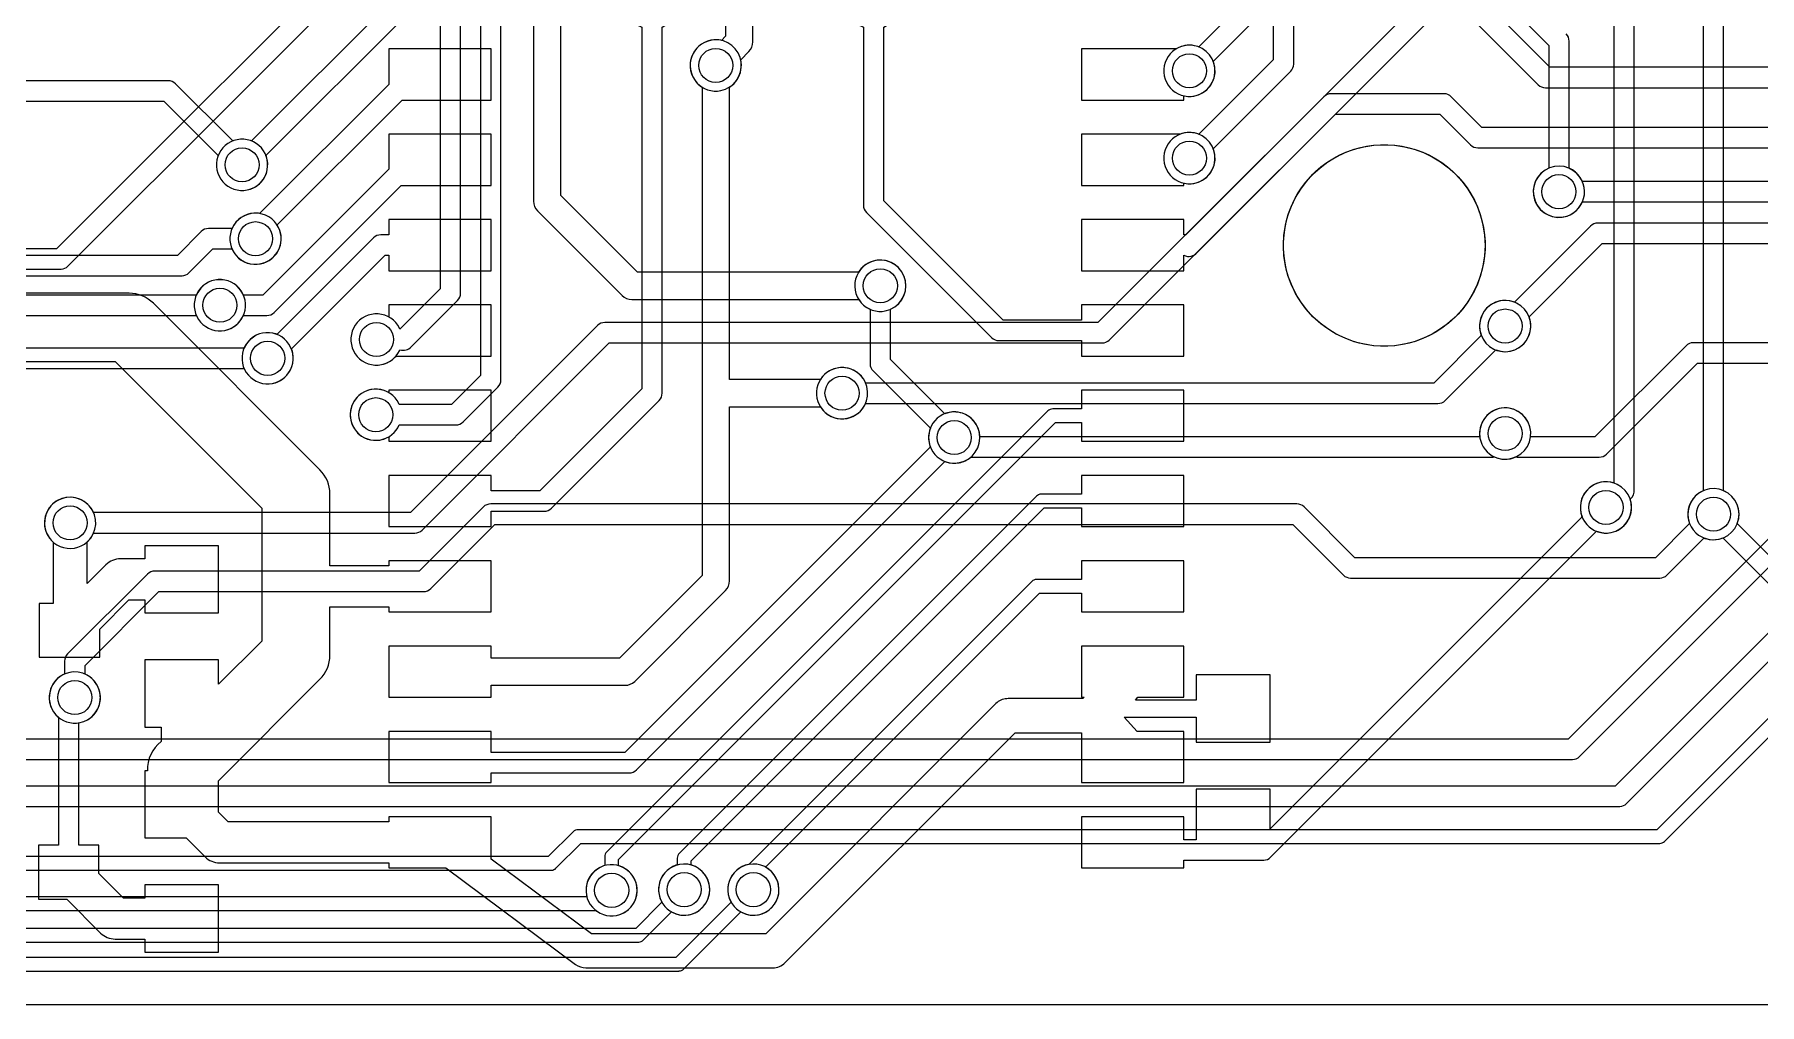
# Model space of a CAD drawing. Header units: millimetres. Extents: x 0 to 80, y 0 to 53.6.
# Drawn here: x 26.61 to 52.29, y 0 to 14.44 of the extents above; entities that cross this region are included whole.
import ezdxf

# ---------------------------------------------------------------- set-up
doc = ezdxf.new("R2010")
doc.units = ezdxf.units.MM

msp = doc.modelspace()

# ---------------------------------------------------------------- linework, layer by layer
at = {"layer": '16_copper'}
for points in [[(36.897, 32.816), (36.897, 14.414), (36.834, 14.352), (36.824, 14.354), (36.775, 14.361), (36.725, 14.361), (36.676, 14.354), (36.627, 14.342), (36.581, 14.322), (36.538, 14.297), (36.498, 14.267), (36.463, 14.232), (36.433, 14.192), (36.408, 14.149), (36.388, 14.103), (36.376, 14.054), (36.369, 14.005), (36.369, 13.955), (36.376, 13.906), (36.388, 13.857), (36.408, 13.811), (36.433, 13.768), (36.463, 13.728), (36.498, 13.693), (36.538, 13.663), (36.581, 13.638), (36.627, 13.618), (36.676, 13.606), (36.725, 13.599), (36.775, 13.599), (36.824, 13.606, 0.422138), (37.122, 14.064), (37.244, 14.186, 0.198912), (37.303, 14.33), (37.303, 32.9, 0.198912)], [(33.248, 27.227), (33.248, 9.363), (32.817, 8.932), (32.039, 8.932), (32.032, 8.949), (32.007, 8.992), (31.977, 9.032), (31.942, 9.067), (31.902, 9.097), (31.859, 9.122), (31.813, 9.142), (31.764, 9.154), (31.715, 9.161), (31.665, 9.161), (31.616, 9.154), (31.567, 9.142), (31.521, 9.122), (31.478, 9.097), (31.438, 9.067), (31.403, 9.032), (31.373, 8.992), (31.348, 8.949), (31.328, 8.903), (31.316, 8.854), (31.309, 8.805), (31.309, 8.755), (31.316, 8.706), (31.328, 8.657), (31.348, 8.611), (31.373, 8.568), (31.403, 8.528), (31.438, 8.493), (31.478, 8.463), (31.521, 8.438), (31.567, 8.418), (31.616, 8.406), (31.665, 8.399), (31.715, 8.399), (31.764, 8.406, 0.245515), (32.039, 8.628), (32.88, 8.628, 0.198912), (32.988, 8.672), (33.508, 9.192, 0.198912), (33.552, 9.3), (33.552, 27.29, 0.198912)], [(34.037, 27.326), (34.037, 11.96, 0.198912), (34.096, 11.816), (35.356, 10.556, 0.198912), (35.5, 10.497), (38.877, 10.497), (38.883, 10.488), (38.913, 10.448), (38.948, 10.413), (38.988, 10.383), (39.031, 10.358), (39.077, 10.338), (39.126, 10.326), (39.175, 10.319), (39.225, 10.319), (39.274, 10.326, 1), (39.126, 11.074), (39.077, 11.062, 0.172036), (38.877, 10.903), (35.584, 10.903), (34.443, 12.044), (34.443, 27.41, 0.198912)], [(32.648, 26.937), (32.648, 10.653), (32.049, 10.054), (32.042, 10.069), (32.017, 10.112), (31.987, 10.152), (31.952, 10.187), (31.912, 10.217), (31.869, 10.242), (31.823, 10.262), (31.774, 10.274), (31.725, 10.281), (31.675, 10.281), (31.626, 10.274), (31.577, 10.262), (31.531, 10.242), (31.488, 10.217), (31.448, 10.187), (31.413, 10.152), (31.383, 10.112), (31.358, 10.069), (31.338, 10.023), (31.326, 9.974), (31.319, 9.925), (31.319, 9.875), (31.326, 9.826), (31.338, 9.777), (31.358, 9.731), (31.383, 9.688), (31.413, 9.648), (31.448, 9.613), (31.488, 9.583), (31.531, 9.558), (31.577, 9.538), (31.626, 9.526), (31.675, 9.519), (31.725, 9.519), (31.774, 9.526, 0.233167), (32.042, 9.731), (32.049, 9.748, 0.299673), (32.218, 9.792), (32.908, 10.482, 0.198912), (32.952, 10.59), (32.952, 27, 0.198912)], [(45.048, 25.8), (45.048, 14.063), (43.939, 12.955), (43.923, 12.962), (43.874, 12.974), (43.825, 12.981), (43.775, 12.981), (43.726, 12.974), (43.677, 12.962), (43.631, 12.942), (43.588, 12.917), (43.548, 12.887), (43.513, 12.852), (43.483, 12.812), (43.458, 12.769), (43.438, 12.723), (43.426, 12.674), (43.419, 12.625), (43.419, 12.575), (43.426, 12.526), (43.438, 12.477), (43.458, 12.431), (43.483, 12.388), (43.513, 12.348), (43.548, 12.313), (43.588, 12.283), (43.631, 12.258), (43.677, 12.238), (43.726, 12.226), (43.775, 12.219), (43.825, 12.219), (43.874, 12.226, 0.467246), (44.155, 12.739), (45.308, 13.892, 0.198912), (45.352, 14), (45.352, 25.737)], [(51.448, 15.837), (51.448, 7.649, 0.403278), (51.245, 7.161), (50.737, 6.652), (46.263, 6.652), (45.508, 7.408, 0.198912), (45.4, 7.452), (33.4, 7.452, 0.198912), (33.292, 7.408), (32.337, 6.452), (28.4, 6.452, 0.198912), (28.292, 6.408), (27.102, 5.218, 0.198912), (27.058, 5.11), (27.058, 4.919), (27.041, 4.912), (26.998, 4.887), (26.958, 4.857), (26.923, 4.822), (26.893, 4.782), (26.868, 4.739), (26.848, 4.693), (26.836, 4.644), (26.829, 4.595), (26.829, 4.545), (26.836, 4.496), (26.848, 4.447), (26.868, 4.401), (26.893, 4.358), (26.923, 4.318), (26.958, 4.283), (26.998, 4.253), (27.041, 4.228), (27.087, 4.208), (27.136, 4.196), (27.185, 4.189), (27.235, 4.189), (27.284, 4.196, 0.734415), (27.362, 4.919), (27.362, 5.047), (28.463, 6.148), (32.4, 6.148, 0.198912), (32.508, 6.192), (33.463, 7.148), (45.337, 7.148), (46.092, 6.392, 0.198912), (46.2, 6.348), (50.8, 6.348, 0.198912), (50.908, 6.392), (51.461, 6.945, 0.981434), (51.752, 7.649), (51.752, 15.9, 0.198912)], [(47.732, 15.692), (49.148, 14.277), (49.148, 12.449, 0.958767), (49.423, 11.738), (49.469, 11.758, 0.63815), (49.452, 12.449), (49.452, 14.34, 0.198912), (49.408, 14.448)], [(50.115, 15.627), (50.115, 7.764), (50.074, 7.774), (50.025, 7.781), (49.975, 7.781), (49.926, 7.774), (49.877, 7.762), (49.831, 7.742), (49.788, 7.717), (49.748, 7.687), (49.713, 7.652), (49.683, 7.612), (49.658, 7.569), (49.638, 7.523), (49.626, 7.474), (49.619, 7.425), (49.619, 7.375), (49.626, 7.326), (49.638, 7.277), (49.658, 7.231), (49.683, 7.188), (49.713, 7.148), (49.748, 7.113), (49.788, 7.083), (49.831, 7.058), (49.877, 7.038), (49.926, 7.026), (49.975, 7.019), (50.025, 7.019), (50.074, 7.026, 0.414214), (50.374, 7.474), (50.362, 7.523, 0.25285), (50.419, 7.667), (50.419, 15.69, 0.198912)], [(47.428, 15.143), (42.437, 10.152), (35.1, 10.152, 0.198912), (34.992, 10.108), (32.207, 7.322), (27.489, 7.322, 0.958767), (26.778, 7.047), (26.798, 7.001, 0.63815), (27.489, 7.018), (32.27, 7.018, 0.198912), (32.378, 7.062), (35.163, 9.848), (42.5, 9.848, 0.198912), (42.608, 9.892), (47.688, 14.972, 0.198912)], [(44.438, 14.753), (43.939, 14.255), (43.923, 14.262), (43.874, 14.274), (43.825, 14.281), (43.775, 14.281), (43.726, 14.274), (43.677, 14.262), (43.631, 14.242), (43.588, 14.217), (43.548, 14.187), (43.513, 14.152), (43.483, 14.112), (43.458, 14.069), (43.438, 14.023), (43.426, 13.974), (43.419, 13.925), (43.419, 13.875), (43.426, 13.826), (43.438, 13.777), (43.458, 13.731), (43.483, 13.688), (43.513, 13.648), (43.548, 13.613), (43.588, 13.583), (43.631, 13.558), (43.677, 13.538), (43.726, 13.526), (43.775, 13.519), (43.825, 13.519), (43.874, 13.526, 0.467246), (44.155, 14.039), (44.698, 14.582, 0.198912)], [(18.963, 13.448), (28.537, 13.448), (29.345, 12.639), (29.338, 12.623), (29.326, 12.574), (29.319, 12.525), (29.319, 12.475), (29.326, 12.426), (29.338, 12.377), (29.358, 12.331), (29.383, 12.288), (29.413, 12.248), (29.448, 12.213), (29.488, 12.183), (29.531, 12.158), (29.577, 12.138), (29.626, 12.126), (29.675, 12.119), (29.725, 12.119), (29.774, 12.126, 1), (29.626, 12.874), (29.577, 12.862), (29.561, 12.855), (28.708, 13.708, 0.198912), (28.6, 13.752), (18.9, 13.752, 0.198912)], [(60.298, 12.142), (50.758, 2.602), (34.7, 2.602, 0.198912), (34.628, 2.572), (34.258, 2.202), (16.142, 2.202)], [(16.1, 1.998), (34.3, 1.998), (34.306, 1.999, 0.182645), (34.372, 2.028), (34.742, 2.398), (50.8, 2.398, 0.198912), (50.872, 2.428), (60.472, 12.028, 0.198912)], [(23.51, 3.648), (49.5, 3.648, 0.198912), (49.608, 3.692), (57.408, 11.492, 0.198912)], [(17.77, 10.258), (29.021, 10.258), (29.028, 10.241), (29.053, 10.198), (29.083, 10.158), (29.118, 10.123), (29.158, 10.093), (29.201, 10.068), (29.247, 10.048), (29.296, 10.036), (29.345, 10.029), (29.395, 10.029), (29.444, 10.036, 1), (29.296, 10.784), (29.247, 10.772, 0.21108), (29.021, 10.562), (17.833, 10.562)], [(17.78, 9.468), (29.731, 9.468), (29.738, 9.451), (29.763, 9.408), (29.793, 9.368), (29.828, 9.333), (29.868, 9.303), (29.911, 9.278), (29.957, 9.258), (30.006, 9.246), (30.055, 9.239), (30.105, 9.239), (30.154, 9.246, 1), (30.006, 9.994), (29.957, 9.982, 0.21108), (29.731, 9.772), (17.843, 9.772)], [(16.13, 0.929), (35.6, 0.929), (35.607, 0.929, 0.182645), (35.672, 0.958), (36.092, 1.378, 0.963877), (36.492, 2.027), (36.449, 2.052, 0.738511), (35.948, 1.522), (35.558, 1.132), (16.172, 1.132)]]:
    msp.add_lwpolyline(points, format="xyb", dxfattribs=at)
for points in [[(50.206, 2.948, 0.189183), (50.308, 2.992), (58.04, 10.724, 0.198912), (58.084, 10.832), (58.084, 18.928, 0.198912), (58.04, 19.036), (57.435, 19.641, 0.958766), (56.738, 19.949), (56.718, 19.903, 0.638153), (57.219, 19.425), (57.78, 18.865), (57.78, 10.895), (50.137, 3.252), (22.863, 3.252), (20.591, 5.524, 0.990519), (20.013, 6.022), (19.983, 5.982, 0.595348), (20.295, 5.389), (22.692, 2.992, 0.198912), (22.8, 2.948), (50.2, 2.948)], [(28.806, 10.848, 0.189183), (28.908, 10.892), (29.263, 11.248), (29.551, 11.248, 0.958767), (30.262, 11.523), (30.242, 11.569, 0.63815), (29.551, 11.552), (29.2, 11.552, 0.198912), (29.092, 11.508), (28.737, 11.152), (18.063, 11.152), (17.208, 12.008, 0.198912), (17.1, 12.052), (16.849, 12.052, 0.958767), (16.138, 11.777), (16.158, 11.731, 0.63815), (16.849, 11.748), (17.037, 11.748), (17.892, 10.892, 0.198912), (18, 10.848), (28.8, 10.848)], [(38.704, 8.726, 0.245515), (38.979, 8.948), (47.5, 8.948, 0.198912), (47.608, 8.992), (48.361, 9.745, 0.958766), (48.669, 10.442), (48.623, 10.462, 0.638153), (48.145, 9.961), (47.437, 9.252), (38.979, 9.252), (38.972, 9.269), (38.947, 9.312), (38.917, 9.352), (38.882, 9.387), (38.842, 9.417), (38.799, 9.442), (38.753, 9.462), (38.704, 9.474), (38.655, 9.481), (38.605, 9.481), (38.556, 9.474), (38.507, 9.462), (38.461, 9.442), (38.418, 9.417), (38.378, 9.387), (38.343, 9.352), (38.313, 9.312), (38.288, 9.269), (38.268, 9.223), (38.256, 9.174), (38.249, 9.125), (38.249, 9.075), (38.256, 9.026), (38.268, 8.977), (38.288, 8.931), (38.313, 8.888), (38.343, 8.848), (38.378, 8.813), (38.418, 8.783), (38.461, 8.758), (38.507, 8.738), (38.556, 8.726), (38.605, 8.719), (38.655, 8.719)], [(40.374, 8.065, 0.126263), (40.545, 8.148), (48.3, 8.148, 0.068716), (48.341, 8.153), (48.377, 8.138, 1), (48.623, 8.862), (48.574, 8.874, 0.511872), (48.122, 8.452), (40.681, 8.452), (40.681, 8.465), (40.674, 8.514), (40.662, 8.562), (40.642, 8.608), (40.617, 8.652), (40.587, 8.691), (40.552, 8.727), (40.512, 8.757), (40.469, 8.782), (40.423, 8.801), (40.374, 8.814), (40.325, 8.821), (40.275, 8.821), (40.226, 8.814), (40.177, 8.801), (40.131, 8.782), (40.088, 8.757), (40.048, 8.727), (40.013, 8.691), (39.983, 8.652), (39.958, 8.608), (39.938, 8.562), (39.926, 8.514), (39.919, 8.465), (39.919, 8.415), (39.926, 8.365), (39.938, 8.317), (39.958, 8.271), (39.983, 8.227), (40.013, 8.188), (40.048, 8.153), (40.088, 8.122), (40.131, 8.097), (40.177, 8.078), (40.226, 8.065), (40.275, 8.059), (40.325, 8.059)], [(35.274, 1.326, 1), (35.126, 2.074), (35.077, 2.062, 0.395006), (34.832, 1.602), (16.242, 1.602), (13.152, 4.692, 0.198912), (13.08, 4.722), (8.95, 4.722), (8.95, 5.45), (7.95, 5.45), (7.95, 4.35), (8.95, 4.35), (8.95, 4.518), (13.038, 4.518), (16.128, 1.428, 0.198912), (16.2, 1.398), (34.967, 1.398), (34.988, 1.383), (35.031, 1.358), (35.077, 1.338), (35.126, 1.326), (35.175, 1.319), (35.225, 1.319)], [(36.206, 0.499, 0.182645), (36.272, 0.528), (37.122, 1.378, 0.963877), (37.522, 2.027), (37.479, 2.052, 0.738511), (36.978, 1.522), (36.158, 0.702), (16.042, 0.702), (12.802, 3.942, 0.198912), (12.73, 3.972), (10.38, 3.972, 0.198912), (10.308, 3.942), (8.816, 2.45), (7.95, 2.45), (7.95, 1.35), (8.95, 1.35), (8.95, 2.296), (10.422, 3.768), (12.688, 3.768), (15.928, 0.528, 0.198912), (16, 0.498), (36.2, 0.498)]]:
    msp.add_lwpolyline(points, format="xyb", close=True, dxfattribs=at)
msp.add_lwpolyline([(57.148, 11.663), (49.437, 3.952), (23.573, 3.952)], dxfattribs=at)
at = {"layer": '1_copper'}
msp.add_lwpolyline([(60, 13.952), (49.163, 13.952), (45.852, 17.263)], dxfattribs=at)
for points in [[(45.592, 17.092), (48.992, 13.692, 0.198912), (49.1, 13.648), (59.937, 13.648)], [(18.6, 10.948), (27, 10.948), (27.006, 10.948, 0.189183), (27.108, 10.992), (32.12, 16.004), (33.406, 16.004), (33.406, 16.766), (31.882, 16.766), (31.882, 16.197), (26.937, 11.252), (18.663, 11.252)], [(31.882, 14.897), (29.839, 12.855), (29.823, 12.862), (29.774, 12.874), (29.725, 12.881), (29.675, 12.881), (29.626, 12.874), (29.577, 12.862), (29.531, 12.842), (29.488, 12.817), (29.448, 12.787), (29.413, 12.752), (29.383, 12.712), (29.358, 12.669), (29.338, 12.623), (29.326, 12.574), (29.319, 12.525), (29.319, 12.475), (29.326, 12.426), (29.338, 12.377), (29.358, 12.331), (29.383, 12.288), (29.413, 12.248), (29.448, 12.213), (29.488, 12.183), (29.531, 12.158), (29.577, 12.138), (29.626, 12.126), (29.675, 12.119), (29.725, 12.119), (29.774, 12.126, 0.467246), (30.055, 12.639), (32.15, 14.734)], [(58.313, 12.252), (49.649, 12.252, 0.958767), (48.938, 11.977), (48.958, 11.931, 0.63815), (49.649, 11.948), (58.376, 11.948, 0.188148)], [(58.341, 11.632), (49.88, 11.632, 0.198912), (49.772, 11.588), (48.639, 10.455, 0.958766), (48.331, 9.758), (48.377, 9.738, 0.638153), (48.855, 10.239), (49.943, 11.328), (58.341, 11.328, 0.403278)], [(22.6, 9.572), (27.81, 9.572), (29.992, 7.39), (29.992, 5.41), (29.35, 4.768), (29.35, 5.13), (28.25, 5.13), (28.25, 4.13), (28.495, 4.13), (28.495, 3.914, 0.248739), (28.293, 3.48), (28.25, 3.48), (28.25, 2.48), (28.869, 2.48), (29.149, 2.199, 0.198912), (29.365, 2.11), (31.882, 2.11), (31.882, 2.034), (32.73, 2.034), (34.663, 0.596, 0.161261), (34.815, 0.546), (37.6, 0.546, 0.198912), (37.78, 0.62), (41.205, 4.046), (42.194, 4.046), (42.194, 3.304), (43.718, 3.304), (43.718, 4.066), (43.023, 4.066), (42.83, 4.279), (43.9, 4.279), (43.9, 3.906), (45, 3.906), (45, 4.906), (43.9, 4.906), (43.9, 4.533), (42.998, 4.533), (43.033, 4.574), (43.718, 4.574), (43.718, 5.336), (42.194, 5.336), (42.194, 4.574), (42.233, 4.574), (42.216, 4.554), (41.1, 4.554), (41.081, 4.552, 0.179039), (40.92, 4.48), (37.495, 1.054), (34.899, 1.054), (33.406, 2.165), (33.406, 2.796), (31.882, 2.796), (31.882, 2.72), (29.491, 2.72), (29.35, 2.861), (29.35, 3.332), (30.859, 4.841, 0.198912), (31.008, 5.2), (31.008, 5.92), (31.882, 5.92), (31.882, 5.844), (33.406, 5.844), (33.406, 6.606), (31.882, 6.606), (31.882, 6.53), (31.008, 6.53), (31.008, 7.6, 0.198912), (30.859, 7.959), (28.379, 10.439, 0.198912), (28.02, 10.588), (22.756, 10.588)], [(53.751, 9.852), (51.3, 9.852, 0.198912), (51.192, 9.808), (49.837, 8.452), (48.878, 8.452, 0.965074), (48.126, 8.574), (48.119, 8.525, 0.534511), (48.623, 8.138), (48.659, 8.154, 0.067899), (48.7, 8.148), (49.9, 8.148, 0.198912), (50.008, 8.192), (51.363, 9.548), (53.751, 9.548, 0.403278)]]:
    msp.add_lwpolyline(points, format="xyb", dxfattribs=at)
for points in [[(33.406, 7.343), (34.195, 7.343, 0.198912), (34.303, 7.387), (35.908, 8.992, 0.198912), (35.952, 9.1), (35.952, 14.551, 0.958767), (35.677, 15.262), (35.631, 15.242, 0.63815), (35.648, 14.551), (35.648, 9.163), (34.132, 7.647), (33.406, 7.647), (33.406, 7.876), (31.882, 7.876), (31.882, 7.114), (33.406, 7.114)], [(43.718, 10.416), (42.194, 10.416), (42.194, 10.187), (41.028, 10.187), (39.252, 11.963), (39.252, 14.551, 0.958767), (38.977, 15.262), (38.931, 15.242, 0.63815), (38.948, 14.551), (38.948, 11.9, 0.198912), (38.992, 11.792), (40.857, 9.927, 0.198912), (40.965, 9.883), (42.194, 9.883), (42.194, 9.654), (43.718, 9.654)], [(29.974, 11.026, 0.52826), (30.221, 11.606), (32.08, 13.464), (33.406, 13.464), (33.406, 14.226), (31.882, 14.226), (31.882, 13.697), (29.961, 11.776), (29.925, 11.781), (29.875, 11.781), (29.826, 11.774), (29.777, 11.762), (29.731, 11.742), (29.688, 11.717), (29.648, 11.687), (29.613, 11.652), (29.583, 11.612), (29.558, 11.569), (29.538, 11.523), (29.526, 11.474), (29.519, 11.425), (29.519, 11.375), (29.526, 11.326), (29.538, 11.277), (29.558, 11.231), (29.583, 11.188), (29.613, 11.148), (29.648, 11.113), (29.688, 11.083), (29.731, 11.058), (29.777, 11.038), (29.826, 11.026), (29.875, 11.019), (29.925, 11.019)], [(35.316, 5.158), (33.406, 5.158), (33.406, 5.336), (31.882, 5.336), (31.882, 4.574), (33.406, 4.574), (33.406, 4.752), (35.4, 4.752, 0.198912), (35.544, 4.811), (36.894, 6.161, 0.198912), (36.953, 6.305), (36.953, 8.897), (38.307, 8.897, 0.949345), (38.972, 9.269), (38.947, 9.312, 0.543214), (38.307, 9.303), (36.953, 9.303), (36.953, 13.657, 0.949345), (36.581, 14.322), (36.538, 14.297, 0.543214), (36.547, 13.657), (36.547, 6.389)], [(43.718, 13.527, 0.945939), (43.923, 14.262), (43.874, 14.274, 0.187322), (43.603, 14.226), (42.194, 14.226), (42.194, 13.464), (43.718, 13.464)], [(43.718, 11.153, 0.343201), (43.917, 11.197), (45.973, 13.254), (47.527, 13.254), (47.983, 12.797, 0.198912), (48.091, 12.753), (59.01, 12.753, 0.943354), (59.617, 13.212), (59.587, 13.252, 0.637603), (58.923, 13.057), (48.154, 13.057), (47.697, 13.514, 0.198912), (47.59, 13.559), (45.91, 13.559, 0.198912), (45.803, 13.514), (43.746, 11.457), (43.718, 11.457), (43.718, 11.686), (42.194, 11.686), (42.194, 10.924), (43.718, 10.924)], [(29.444, 10.036, 0.245515), (29.719, 10.258), (30.07, 10.258, 0.198912), (30.178, 10.302), (32.07, 12.194), (33.406, 12.194), (33.406, 12.956), (31.882, 12.956), (31.882, 12.437), (30.007, 10.562), (29.719, 10.562), (29.712, 10.579), (29.687, 10.622), (29.657, 10.662), (29.622, 10.697), (29.582, 10.727), (29.539, 10.752), (29.493, 10.772), (29.444, 10.784), (29.395, 10.791), (29.345, 10.791), (29.296, 10.784), (29.247, 10.772), (29.201, 10.752), (29.158, 10.727), (29.118, 10.697), (29.083, 10.662), (29.053, 10.622), (29.028, 10.579), (29.008, 10.533), (28.996, 10.484), (28.989, 10.435), (28.989, 10.385), (28.996, 10.336), (29.008, 10.287), (29.028, 10.241), (29.053, 10.198), (29.083, 10.158), (29.118, 10.123), (29.158, 10.093), (29.201, 10.068), (29.247, 10.048), (29.296, 10.036), (29.345, 10.029), (29.395, 10.029)], [(43.718, 12.227, 0.945939), (43.923, 12.962), (43.874, 12.974, 0.141329), (43.664, 12.956), (42.194, 12.956), (42.194, 12.194), (43.718, 12.194)], [(30.154, 9.246, 0.467246), (30.435, 9.759), (31.828, 11.153), (31.882, 11.153), (31.882, 10.924), (33.406, 10.924), (33.406, 11.686), (31.882, 11.686), (31.882, 11.457), (31.765, 11.457, 0.198912), (31.657, 11.413), (30.219, 9.975), (30.203, 9.982), (30.154, 9.994), (30.105, 10.001), (30.055, 10.001), (30.006, 9.994), (29.957, 9.982), (29.911, 9.962), (29.868, 9.937), (29.828, 9.907), (29.793, 9.872), (29.763, 9.832), (29.738, 9.789), (29.718, 9.743), (29.706, 9.694), (29.699, 9.645), (29.699, 9.595), (29.706, 9.546), (29.718, 9.497), (29.738, 9.451), (29.763, 9.408), (29.793, 9.368), (29.828, 9.333), (29.868, 9.303), (29.911, 9.278), (29.957, 9.258), (30.006, 9.246), (30.055, 9.239), (30.105, 9.239)], [(33.406, 3.448), (35.46, 3.448, 0.198912), (35.568, 3.492), (40.161, 8.085, 0.958766), (40.469, 8.782), (40.423, 8.801, 0.177121), (40.161, 8.794), (39.352, 9.603), (39.352, 10.351, 0.958767), (39.077, 11.062), (39.031, 11.042, 0.63815), (39.048, 10.351), (39.048, 9.54, 0.198912), (39.092, 9.432), (39.945, 8.579, 0.189191), (39.945, 8.3), (35.397, 3.752), (33.406, 3.752), (33.406, 4.066), (31.882, 4.066), (31.882, 3.304), (33.406, 3.304)], [(31.774, 9.526, 0.169975), (31.991, 9.654), (33.406, 9.654), (33.406, 10.416), (31.882, 10.416), (31.882, 10.235), (31.869, 10.242), (31.823, 10.262), (31.774, 10.274), (31.725, 10.281), (31.675, 10.281), (31.626, 10.274), (31.577, 10.262), (31.531, 10.242), (31.488, 10.217), (31.448, 10.187), (31.413, 10.152), (31.383, 10.112), (31.358, 10.069), (31.338, 10.023), (31.326, 9.974), (31.319, 9.925), (31.319, 9.875), (31.326, 9.826), (31.338, 9.777), (31.358, 9.731), (31.383, 9.688), (31.413, 9.648), (31.448, 9.613), (31.488, 9.583), (31.531, 9.558), (31.577, 9.538), (31.626, 9.526), (31.675, 9.519), (31.725, 9.519)], [(33.406, 9.146), (31.882, 9.146), (31.882, 9.109, 0.969711), (31.478, 8.463), (31.521, 8.438, 0.251536), (31.882, 8.451), (31.882, 8.384), (33.406, 8.384)], [(35.274, 1.326, 0.790353), (35.302, 2.067), (35.302, 2.158), (41.807, 8.663), (42.194, 8.663), (42.194, 8.384), (43.718, 8.384), (43.718, 9.146), (42.194, 9.146), (42.194, 8.867), (41.765, 8.867, 0.198912), (41.693, 8.837), (35.128, 2.272, 0.198912), (35.098, 2.2), (35.098, 2.067), (35.077, 2.062), (35.031, 2.042), (34.988, 2.017), (34.948, 1.987), (34.913, 1.952), (34.883, 1.912), (34.858, 1.869), (34.838, 1.823), (34.826, 1.774), (34.819, 1.725), (34.819, 1.675), (34.826, 1.626), (34.838, 1.577), (34.858, 1.531), (34.883, 1.488), (34.913, 1.448), (34.948, 1.413), (34.988, 1.383), (35.031, 1.358), (35.077, 1.338), (35.126, 1.326), (35.175, 1.319), (35.225, 1.319)], [(36.354, 1.336, 0.790353), (36.382, 2.077), (36.382, 2.138), (41.637, 7.393), (42.194, 7.393), (42.194, 7.114), (43.718, 7.114), (43.718, 7.876), (42.194, 7.876), (42.194, 7.597), (41.595, 7.597, 0.198912), (41.523, 7.567), (36.208, 2.252, 0.198912), (36.178, 2.18), (36.178, 2.077), (36.157, 2.072), (36.111, 2.052), (36.068, 2.027), (36.028, 1.997), (35.993, 1.962), (35.963, 1.922), (35.938, 1.879), (35.918, 1.833), (35.906, 1.784), (35.899, 1.735), (35.899, 1.685), (35.906, 1.636), (35.918, 1.587), (35.938, 1.541), (35.963, 1.498), (35.993, 1.458), (36.028, 1.423), (36.068, 1.393), (36.111, 1.368), (36.157, 1.348), (36.206, 1.336), (36.255, 1.329), (36.305, 1.329)], [(44.906, 2.148, 0.189183), (45.008, 2.192), (49.861, 7.045, 0.958766), (50.169, 7.742), (50.123, 7.762, 0.638153), (49.645, 7.261), (45, 2.616), (45, 3.206), (43.9, 3.206), (43.9, 2.452), (43.718, 2.452), (43.718, 2.796), (42.194, 2.796), (42.194, 2.034), (43.718, 2.034), (43.718, 2.148), (44.9, 2.148)], [(27.58, 5.589), (28.016, 6.025), (28.25, 6.025), (28.25, 5.83), (29.35, 5.83), (29.35, 6.83), (28.25, 6.83), (28.25, 6.635), (27.89, 6.635, 0.198912), (27.674, 6.546), (27.394, 6.265), (27.394, 6.885, 0.995848), (26.888, 7.457), (26.853, 7.422, 0.411779), (26.886, 6.885), (26.886, 5.97), (26.68, 5.97), (26.68, 5.17), (27.58, 5.17)], [(73.888, 1.536), (72.98, 1.536), (70.608, 3.908, 0.198912), (70.5, 3.952), (55.163, 3.952), (51.955, 7.161, 0.958766), (51.258, 7.469), (51.238, 7.423, 0.638153), (51.739, 6.945), (54.992, 3.692, 0.198912), (55.1, 3.648), (70.437, 3.648), (72.548, 1.536), (72.364, 1.536), (72.364, 0.774), (73.888, 0.774)], [(37.384, 1.336, 0.704155), (37.49, 2.046), (41.567, 6.123), (42.194, 6.123), (42.194, 5.844), (43.718, 5.844), (43.718, 6.606), (42.194, 6.606), (42.194, 6.327), (41.525, 6.327, 0.198912), (41.453, 6.297), (37.242, 2.085), (37.236, 2.084), (37.187, 2.072), (37.141, 2.052), (37.098, 2.027), (37.058, 1.997), (37.023, 1.962), (36.993, 1.922), (36.968, 1.879), (36.948, 1.833), (36.936, 1.784), (36.929, 1.735), (36.929, 1.685), (36.936, 1.636), (36.948, 1.587), (36.968, 1.541), (36.993, 1.498), (37.023, 1.458), (37.058, 1.423), (37.098, 1.393), (37.141, 1.368), (37.187, 1.348), (37.236, 1.336), (37.285, 1.329), (37.335, 1.329)], [(29.35, 1.78), (28.25, 1.78), (28.25, 1.585), (27.936, 1.585), (27.57, 1.951), (27.57, 2.37), (27.272, 2.37), (27.272, 4.194, 0.951696), (27.185, 4.951), (27.136, 4.944, 0.632589), (26.968, 4.276), (26.968, 2.37), (26.67, 2.37), (26.67, 1.57), (27.089, 1.57), (27.594, 1.064, 0.198912), (27.81, 0.975), (28.25, 0.975), (28.25, 0.78), (29.35, 0.78)]]:
    msp.add_lwpolyline(points, format="xyb", close=True, dxfattribs=at)
at = {"layer": 'drills_NPTH'}
msp.add_circle((46.7, 11.3), 1.5, dxfattribs=at)
at = {"layer": 'drills_via_1_16'}
for centre in [(36.75, 13.98), (43.8, 13.9), (43.8, 12.6), (29.7, 12.5), (49.3, 12.1), (29.9, 11.4), (39.2, 10.7), (29.37, 10.41), (48.5, 10.1), (31.7, 9.9), (30.08, 9.62), (38.63, 9.1), (31.69, 8.78), (48.5, 8.5), (40.3, 8.44), (50, 7.4), (51.6, 7.3), (27.14, 7.17), (27.21, 4.57), (35.2, 1.7), (36.28, 1.71), (37.31, 1.71)]:
    msp.add_circle(centre, 0.254, dxfattribs=at)
at = {"layer": 'holes'}
msp.add_lwpolyline([(48.2, 11.246), (48.192, 11.14), (48.177, 11.034), (48.154, 10.929), (48.124, 10.826), (48.087, 10.726), (48.042, 10.628), (47.991, 10.534), (47.933, 10.444), (47.869, 10.358), (47.799, 10.277), (47.723, 10.201), (47.642, 10.131), (47.556, 10.067), (47.466, 10.009), (47.372, 9.958), (47.274, 9.913), (47.174, 9.876), (47.071, 9.846), (46.967, 9.823), (46.86, 9.808), (46.754, 9.8), (46.646, 9.8), (46.54, 9.808), (46.434, 9.823), (46.329, 9.846), (46.226, 9.876), (46.126, 9.913), (46.028, 9.958), (45.934, 10.009), (45.844, 10.067), (45.758, 10.131), (45.677, 10.201), (45.601, 10.277), (45.531, 10.358), (45.467, 10.444), (45.409, 10.534), (45.358, 10.628), (45.313, 10.726), (45.276, 10.826), (45.246, 10.929), (45.223, 11.034), (45.208, 11.14), (45.2, 11.246), (45.2, 11.354), (45.208, 11.46), (45.223, 11.567), (45.246, 11.671), (45.276, 11.774), (45.313, 11.874), (45.358, 11.972), (45.409, 12.066), (45.467, 12.156), (45.531, 12.242), (45.601, 12.323), (45.677, 12.399), (45.758, 12.469), (45.844, 12.533), (45.934, 12.591), (46.028, 12.642), (46.126, 12.687), (46.226, 12.724), (46.329, 12.754), (46.434, 12.777), (46.54, 12.792), (46.646, 12.8), (46.754, 12.8), (46.86, 12.792), (46.967, 12.777), (47.071, 12.754), (47.174, 12.724), (47.274, 12.687), (47.372, 12.642), (47.466, 12.591), (47.556, 12.533), (47.642, 12.469), (47.723, 12.399), (47.799, 12.323), (47.869, 12.242), (47.933, 12.156), (47.991, 12.066), (48.042, 11.972), (48.087, 11.874), (48.124, 11.774), (48.154, 11.671), (48.177, 11.567), (48.192, 11.46), (48.2, 11.354), (48.2, 11.246)], close=True, dxfattribs=at)
at = {"layer": 'outline'}
msp.add_lwpolyline([(0, 0), (80, 0), (80, 40), (0, 40), (0, 0)], close=True, dxfattribs=at)

doc.saveas('drawing.dxf')
